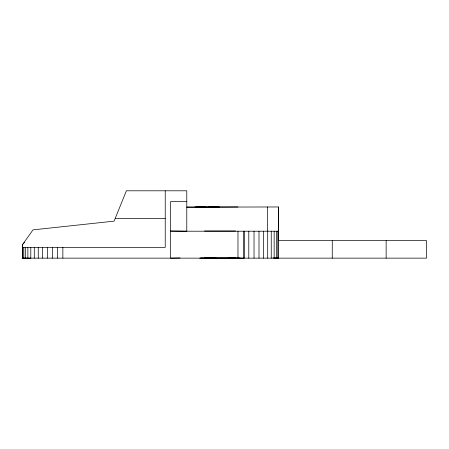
<?xml version="1.0" encoding="UTF-8"?>
<svg xmlns="http://www.w3.org/2000/svg" width="449" height="449" viewBox="0 0 449 449"><rect width="100%" height="100%" fill="white"/><g stroke="black" fill="none" stroke-linecap="round" stroke-linejoin="round"><path stroke-width="0.67" d="M219.303 206.961L186.784 207.135L278.38 206.961L278.374 240.613L426.55 240.636L426.55 258.147L22.45 258.147L22.45 244.677L33.013 229.866L114.085 221.149L126.394 190.797L186.784 190.797L186.784 231.207L170.62 230.949M22.798 258.147L22.798 247.371M23.825 258.147L23.825 247.371M25.526 258.147L25.526 247.371M27.866 258.147L27.866 247.371M30.801 258.147L30.801 247.371M34.287 258.147L34.287 247.371M38.26 258.147L38.26 247.371M42.655 258.147L42.655 247.371M47.398 258.147L47.398 247.371M52.398 258.147L52.404 247.371M57.584 258.147L57.584 247.371M275.299 258.153L278.38 258.018L273.014 257.951M24.673 242.168L22.45 244.677L22.45 258.147M239.542 258.113L240.254 258.113L199.85 258.175L202.819 258.181M205.418 206.837L195.057 207.135L237.964 206.961M180.071 257.951L170.62 258.147L170.62 201.573L186.784 201.573M201.304 258.186L226.835 258.203M234.726 258.197L238.806 258.181L231.909 258.169M115.197 218.41L165.232 218.41M204.564 230.988L235.545 230.988M170.62 231.207L278.498 231.207M22.45 247.371L165.232 247.371L165.232 190.797M216.048 258.023L204.564 258.007L235.545 258.001L227.8 257.99M22.45 258.136L30.532 258.147M243.24 258.158L237.964 258.147L237.97 231.207M200.563 258.175L212.405 258.203M219.292 207.202L208.516 207.135M386.14 240.636L386.14 258.147M332.26 240.636L332.26 258.147M278.38 206.961L278.38 258.147M277.824 231.207L277.824 258.147M276.365 231.207L276.365 258.147M274.159 231.207L274.159 258.147M271.247 231.207L271.247 258.147M267.699 231.207L267.699 258.147M267.598 206.961L267.598 231.207M263.585 231.207L263.585 258.147M258.994 231.207L258.994 258.147M254.027 231.207L254.027 258.147M248.791 231.207L248.791 258.147M244.363 231.207L244.363 258.147M243.403 231.207L243.403 258.147M62.86 247.371L62.86 258.147"/></g></svg>
